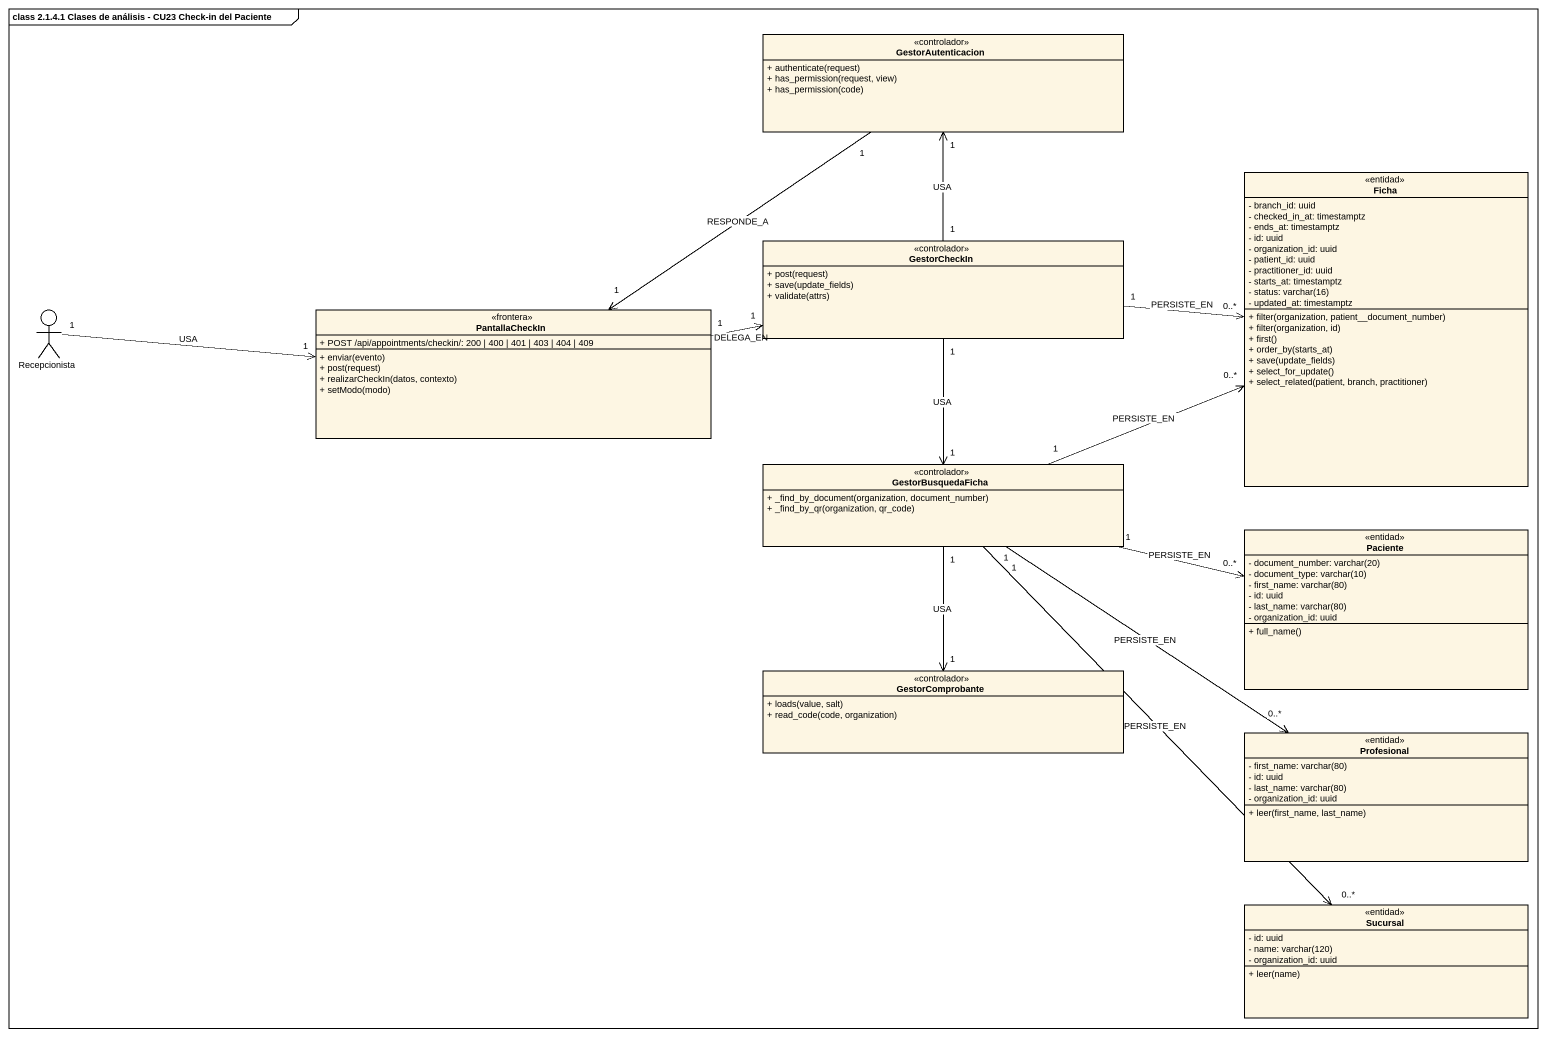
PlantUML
@startuml
mainframe class 2.1.4.1 Clases de análisis - CU23 Check-in del Paciente
allowmixing
hide circle
hide empty members
skinparam classAttributeIconSize 0
class GestorAutenticacion <<controlador>> {
  + authenticate(request)
  + has_permission(request, view)
  + has_permission(code)
}
class Ficha <<entidad>> {
  - branch_id: uuid
  - checked_in_at: timestamptz
  - ends_at: timestamptz
  - id: uuid
  - organization_id: uuid
  - patient_id: uuid
  - practitioner_id: uuid
  - starts_at: timestamptz
  {field} - status: varchar(16)
  - updated_at: timestamptz
  + filter(organization, patient__document_number)
  + filter(organization, id)
  + first()
  + order_by(starts_at)
  + save(update_fields)
  + select_for_update()
  + select_related(patient, branch, practitioner)
}
class GestorCheckIn <<controlador>> {
  + post(request)
  + save(update_fields)
  + validate(attrs)
}
actor Recepcionista
class PantallaCheckIn <<frontera>> {
  + POST /api/appointments/checkin/: 200 | 400 | 401 | 403 | 404 | 409
  + enviar(evento)
  + post(request)
  + realizarCheckIn(datos, contexto)
  + setModo(modo)
}
class GestorBusquedaFicha <<controlador>> {
  + _find_by_document(organization, document_number)
  + _find_by_qr(organization, qr_code)
}
class Paciente <<entidad>> {
  {field} - document_number: varchar(20)
  {field} - document_type: varchar(10)
  {field} - first_name: varchar(80)
  - id: uuid
  {field} - last_name: varchar(80)
  - organization_id: uuid
  + full_name()
}
class GestorComprobante <<controlador>> {
  + loads(value, salt)
  + read_code(code, organization)
}
class Profesional <<entidad>> {
  {field} - first_name: varchar(80)
  - id: uuid
  {field} - last_name: varchar(80)
  - organization_id: uuid
  + leer(first_name, last_name)
}
class Sucursal <<entidad>> {
  - id: uuid
  {field} - name: varchar(120)
  - organization_id: uuid
  + leer(name)
}
GestorAutenticacion "1" --> "1" PantallaCheckIn : RESPONDE_A
GestorCheckIn "1" -up-> "1" GestorAutenticacion : USA
GestorCheckIn "1" -right-> "0..*" Ficha : PERSISTE_EN
GestorCheckIn "1" --> "1" GestorBusquedaFicha : USA
Recepcionista "1" -right-> "1" PantallaCheckIn : USA
PantallaCheckIn "1" -right-> "1" GestorCheckIn : DELEGA_EN
GestorBusquedaFicha "1" -right-> "0..*" Ficha : PERSISTE_EN
GestorBusquedaFicha "1" -right-> "0..*" Paciente : PERSISTE_EN
GestorBusquedaFicha "1" --> "1" GestorComprobante : USA
GestorBusquedaFicha "1" --> "0..*" Profesional : PERSISTE_EN
GestorBusquedaFicha "1" --> "0..*" Sucursal : PERSISTE_EN
@enduml
